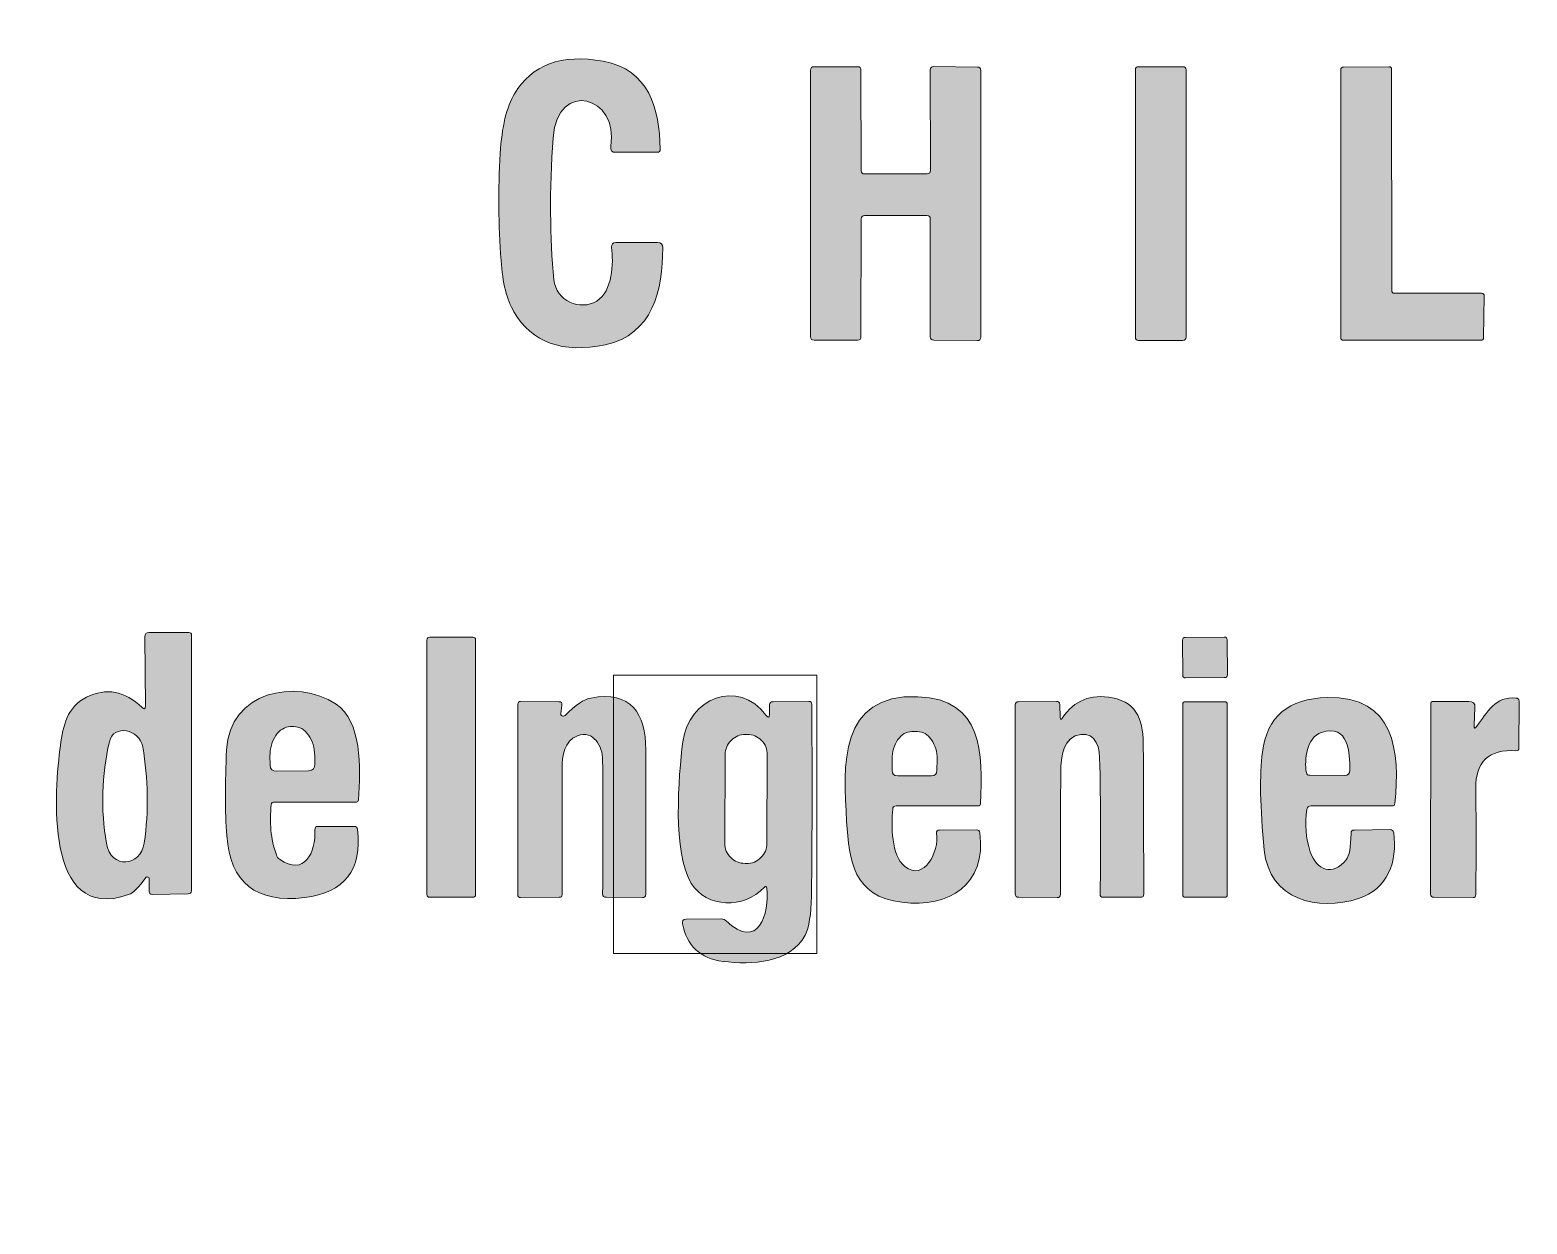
# Model space of a CAD drawing. Header units: millimetres. Extents: x 6 to 133, y 303 to 393.
# Drawn here: x 54.96 to 61.23, y 313.15 to 318.16 of the extents above; entities that cross this region are included whole.
import ezdxf

# ---------------------------------------------------------------- set-up
doc = ezdxf.new("R2010")
doc.units = ezdxf.units.MM
doc.header["$MEASUREMENT"] = 0

# ---------------------------------------------------------------- blocks, each defined once
blk = doc.blocks.new('block 2')
at = {"color": 188, "lineweight": 35, "true_color": 0x161224}
blk.add_open_spline([(21.4184, 393.1407), (21.4184, 393.1407), (6.4183, 303.1407), (6.4183, 303.1407), (6.4183, 303.1407), (118.7994, 303.1407), (118.7994, 303.1407), (118.7994, 303.1407), (133.0232, 388.4831), (133.0232, 388.4831), (133.3864, 390.6622), (131.9143, 392.7231), (129.7352, 393.0863), (129.5179, 393.1225), (129.298, 393.1407), (129.0776, 393.1407), (129.0776, 393.1407), (21.4184, 393.1407), (21.4184, 393.1407)], degree=3, knots=[0, 0, 0, 0, 1, 1, 1, 2, 2, 2, 3, 3, 3, 4, 4, 4, 5, 5, 5, 6, 6, 6, 6], dxfattribs=at)
blk = doc.blocks.new('block 133')
at = {"true_color": 0x161225}
h = blk.add_hatch(color=188, dxfattribs=at)
h.dxf.hatch_style = 2
edge = h.paths.add_edge_path()
edge.add_spline(control_points=[(58.0567, 315.2904), (58.0567, 315.2904), (58.0578, 315.3304), (58.0578, 315.3304), (58.0578, 315.3393), (58.0623, 315.3437), (58.0722, 315.3437), (58.0722, 315.3437), (58.2221, 315.3448), (58.2221, 315.3448), (58.231, 315.3448), (58.2343, 315.3404), (58.2343, 315.3326), (58.2365, 315.064), (58.2365, 314.7965), (58.2332, 314.5279), (58.2321, 314.4513), (58.2232, 314.397), (58.2065, 314.3648), (58.1444, 314.2471), (57.9812, 314.2394), (57.8625, 314.2549), (57.767, 314.2671), (57.7093, 314.3204), (57.6927, 314.4125), (57.6893, 314.4247), (57.6949, 314.4314), (57.7071, 314.4314), (57.7071, 314.4314), (57.8558, 314.4325), (57.8558, 314.4325), (57.8636, 314.4325), (57.8702, 314.4303), (57.8758, 314.4247), (58.009, 314.296), (58.0578, 314.4558), (58.0456, 314.5612), (58.0445, 314.5701), (58.0412, 314.5712), (58.0345, 314.5646), (57.9502, 314.4747), (57.7937, 314.478), (57.7293, 314.5812), (57.6505, 314.7099), (57.6749, 315.0285), (57.6938, 315.1761), (57.7171, 315.357), (57.9257, 315.4447), (58.0434, 315.286), (58.0523, 315.2749), (58.0567, 315.276), (58.0567, 315.2904)], knot_values=[0, 0, 0, 0, 1, 1, 1, 2, 2, 2, 3, 3, 3, 4, 4, 4, 5, 5, 5, 6, 6, 6, 7, 7, 7, 8, 8, 8, 9, 9, 9, 10, 10, 10, 11, 11, 11, 12, 12, 12, 13, 13, 13, 14, 14, 14, 15, 15, 15, 16, 16, 16, 17, 17, 17, 17], degree=3, periodic=1)
edge = h.paths.add_edge_path()
edge.add_spline(control_points=[(58.0478, 315.1206), (58.0478, 315.145), (58.0401, 315.165), (58.0234, 315.1817), (58.0068, 315.1983), (57.9868, 315.2061), (57.9635, 315.2061), (57.9635, 315.2061), (57.9568, 315.2061), (57.9568, 315.2061), (57.9335, 315.2061), (57.9135, 315.1983), (57.8969, 315.1817), (57.8802, 315.165), (57.8714, 315.145), (57.8714, 315.1217), (57.8714, 315.1217), (57.8702, 314.7499), (57.8702, 314.7499), (57.8691, 314.7266), (57.878, 314.7066), (57.8947, 314.69), (57.9113, 314.6733), (57.9313, 314.6656), (57.9546, 314.6656), (57.9546, 314.6656), (57.9613, 314.6656), (57.9613, 314.6656), (57.9846, 314.6644), (58.0045, 314.6733), (58.0212, 314.69), (58.0378, 314.7066), (58.0467, 314.7266), (58.0467, 314.7499), (58.0467, 314.7499), (58.0478, 315.1206), (58.0478, 315.1206)], knot_values=[0, 0, 0, 0, 1, 1, 1, 2, 2, 2, 3, 3, 3, 4, 4, 4, 5, 5, 5, 6, 6, 6, 7, 7, 7, 8, 8, 8, 9, 9, 9, 10, 10, 10, 11, 11, 11, 12, 12, 12, 12], degree=3, periodic=1)
at = {"lineweight": 0}
for points, knots in [([(58.0567, 315.2904), (58.0567, 315.2904), (58.0578, 315.3304), (58.0578, 315.3304), (58.0578, 315.3393), (58.0623, 315.3437), (58.0722, 315.3437), (58.0722, 315.3437), (58.2221, 315.3448), (58.2221, 315.3448), (58.231, 315.3448), (58.2343, 315.3404), (58.2343, 315.3326), (58.2365, 315.064), (58.2365, 314.7965), (58.2332, 314.5279), (58.2321, 314.4513), (58.2232, 314.397), (58.2065, 314.3648), (58.1444, 314.2471), (57.9812, 314.2394), (57.8625, 314.2549), (57.767, 314.2671), (57.7093, 314.3204), (57.6927, 314.4125), (57.6893, 314.4247), (57.6949, 314.4314), (57.7071, 314.4314), (57.7071, 314.4314), (57.8558, 314.4325), (57.8558, 314.4325), (57.8636, 314.4325), (57.8702, 314.4303), (57.8758, 314.4247), (58.009, 314.296), (58.0578, 314.4558), (58.0456, 314.5612), (58.0445, 314.5701), (58.0412, 314.5712), (58.0345, 314.5646), (57.9502, 314.4747), (57.7937, 314.478), (57.7293, 314.5812), (57.6505, 314.7099), (57.6749, 315.0285), (57.6938, 315.1761), (57.7171, 315.357), (57.9257, 315.4447), (58.0434, 315.286), (58.0523, 315.2749), (58.0567, 315.276), (58.0567, 315.2904)], [0, 0, 0, 0, 1, 1, 1, 2, 2, 2, 3, 3, 3, 4, 4, 4, 5, 5, 5, 6, 6, 6, 7, 7, 7, 8, 8, 8, 9, 9, 9, 10, 10, 10, 11, 11, 11, 12, 12, 12, 13, 13, 13, 14, 14, 14, 15, 15, 15, 16, 16, 16, 17, 17, 17, 17]), ([(58.0478, 315.1206), (58.0478, 315.145), (58.0401, 315.165), (58.0234, 315.1817), (58.0068, 315.1983), (57.9868, 315.2061), (57.9635, 315.2061), (57.9635, 315.2061), (57.9568, 315.2061), (57.9568, 315.2061), (57.9335, 315.2061), (57.9135, 315.1983), (57.8969, 315.1817), (57.8802, 315.165), (57.8714, 315.145), (57.8714, 315.1217), (57.8714, 315.1217), (57.8702, 314.7499), (57.8702, 314.7499), (57.8691, 314.7266), (57.878, 314.7066), (57.8947, 314.69), (57.9113, 314.6733), (57.9313, 314.6656), (57.9546, 314.6656), (57.9546, 314.6656), (57.9613, 314.6656), (57.9613, 314.6656), (57.9846, 314.6644), (58.0045, 314.6733), (58.0212, 314.69), (58.0378, 314.7066), (58.0467, 314.7266), (58.0467, 314.7499), (58.0467, 314.7499), (58.0478, 315.1206), (58.0478, 315.1206)], [0, 0, 0, 0, 1, 1, 1, 2, 2, 2, 3, 3, 3, 4, 4, 4, 5, 5, 5, 6, 6, 6, 7, 7, 7, 8, 8, 8, 9, 9, 9, 10, 10, 10, 11, 11, 11, 12, 12, 12, 12])]:
    blk.add_open_spline(points, degree=3, knots=knots, dxfattribs=at)
blk = doc.blocks.new('block 132')
at = {"lineweight": 0}
blk.add_lwpolyline([(57.403, 315.4547), (58.2554, 315.4547), (58.2554, 314.2882), (57.403, 314.2882), (57.403, 315.4547)], dxfattribs=at)
blk.add_blockref('block 133', (0, 0))

msp = doc.modelspace()

# ---------------------------------------------------------------- hatches: boundary and pattern name
at = {"true_color": 0x161225}
h = msp.add_hatch(color=188, dxfattribs=at)
h.dxf.hatch_style = 2
edge = h.paths.add_edge_path()
edge.add_spline(control_points=[(57.3919, 317.6734), (57.4274, 317.882), (57.1666, 317.9564), (57.1499, 317.7089), (57.1344, 317.488), (57.1355, 317.2893), (57.1532, 317.1129), (57.1621, 317.0252), (57.262, 316.9808), (57.3331, 317.0241), (57.3996, 317.0652), (57.403, 317.1828), (57.3952, 317.2494), (57.3941, 317.2627), (57.3996, 317.2694), (57.413, 317.2694), (57.413, 317.2694), (57.5872, 317.2694), (57.5872, 317.2694), (57.6016, 317.2694), (57.6094, 317.2627), (57.6094, 317.2472), (57.6105, 317.0718), (57.5672, 316.882), (57.3686, 316.841), (57.1888, 316.8032), (57.0611, 316.8498), (56.9857, 316.9786), (56.9557, 317.0285), (56.9379, 317.1007), (56.9313, 317.1939), (56.9202, 317.3437), (56.9191, 317.4925), (56.9279, 317.6423), (56.9346, 317.7544), (56.9546, 317.8387), (56.9879, 317.8931), (57.06, 318.0152), (57.1843, 318.0607), (57.3597, 318.0297), (57.5528, 317.9941), (57.5961, 317.8321), (57.5983, 317.6612), (57.5994, 317.6523), (57.595, 317.6478), (57.5861, 317.6478), (57.5861, 317.6478), (57.413, 317.6478), (57.413, 317.6478), (57.3963, 317.6467), (57.3885, 317.6556), (57.3919, 317.6734)], knot_values=[0, 0, 0, 0, 1, 1, 1, 2, 2, 2, 3, 3, 3, 4, 4, 4, 5, 5, 5, 6, 6, 6, 7, 7, 7, 8, 8, 8, 9, 9, 9, 10, 10, 10, 11, 11, 11, 12, 12, 12, 13, 13, 13, 14, 14, 14, 15, 15, 15, 16, 16, 16, 17, 17, 17, 17], degree=3, periodic=1)
h = msp.add_hatch(color=188, dxfattribs=at)
h.dxf.hatch_style = 2
edge = h.paths.add_edge_path()
edge.add_spline(control_points=[(58.4418, 317.3682), (58.4418, 317.3682), (58.4407, 316.8742), (58.4407, 316.8742), (58.4407, 316.8643), (58.4363, 316.8598), (58.4263, 316.8598), (58.4263, 316.8598), (58.2443, 316.8598), (58.2443, 316.8598), (58.2343, 316.8598), (58.2299, 316.8643), (58.2299, 316.8742), (58.2299, 316.8742), (58.2299, 317.9919), (58.2299, 317.9919), (58.2299, 318.0019), (58.2343, 318.0063), (58.2443, 318.0063), (58.2443, 318.0063), (58.4263, 318.0063), (58.4263, 318.0063), (58.4363, 318.0063), (58.4407, 318.0019), (58.4407, 317.9919), (58.4407, 317.9919), (58.4418, 317.5713), (58.4418, 317.5713), (58.4418, 317.5613), (58.4474, 317.5568), (58.4574, 317.5568), (58.4574, 317.5568), (58.7182, 317.5579), (58.7182, 317.5579), (58.7282, 317.5579), (58.7326, 317.5624), (58.7326, 317.5724), (58.7326, 317.5724), (58.7315, 317.9919), (58.7315, 317.9919), (58.7315, 318.0019), (58.736, 318.0075), (58.746, 318.0075), (58.746, 318.0075), (58.9291, 318.0052), (58.9291, 318.0052), (58.9391, 318.0052), (58.9435, 318.0008), (58.9435, 317.9908), (58.9435, 317.9908), (58.9435, 316.8731), (58.9435, 316.8731), (58.9435, 316.8631), (58.938, 316.8576), (58.9291, 316.8587), (58.9291, 316.8587), (58.746, 316.8598), (58.746, 316.8598), (58.736, 316.8598), (58.7315, 316.8654), (58.7315, 316.8742), (58.7315, 316.8742), (58.7315, 317.3682), (58.7315, 317.3682), (58.7315, 317.377), (58.7271, 317.3826), (58.7171, 317.3826), (58.7171, 317.3826), (58.4563, 317.3826), (58.4563, 317.3826), (58.4463, 317.3826), (58.4418, 317.3781), (58.4418, 317.3682)], knot_values=[0, 0, 0, 0, 1, 1, 1, 2, 2, 2, 3, 3, 3, 4, 4, 4, 5, 5, 5, 6, 6, 6, 7, 7, 7, 8, 8, 8, 9, 9, 9, 10, 10, 10, 11, 11, 11, 12, 12, 12, 13, 13, 13, 14, 14, 14, 15, 15, 15, 16, 16, 16, 17, 17, 17, 18, 18, 18, 19, 19, 19, 20, 20, 20, 21, 21, 21, 22, 22, 22, 23, 23, 23, 24, 24, 24, 24], degree=3, periodic=1)
h = msp.add_hatch(color=188, dxfattribs=at)
h.dxf.hatch_style = 2
edge = h.paths.add_edge_path()
edge.add_spline(control_points=[(59.605, 318.0063), (59.605, 318.0063), (59.7904, 318.0063), (59.7904, 318.0063), (59.7993, 318.0063), (59.8048, 318.0019), (59.8048, 317.993), (59.8048, 317.993), (59.8048, 316.8731), (59.8048, 316.8731), (59.8048, 316.8631), (59.7993, 316.8587), (59.7904, 316.8587), (59.7904, 316.8587), (59.605, 316.8587), (59.605, 316.8587), (59.5961, 316.8587), (59.5917, 316.8631), (59.5917, 316.8731), (59.5917, 316.8731), (59.5917, 317.993), (59.5917, 317.993), (59.5917, 318.0019), (59.5961, 318.0063), (59.605, 318.0063)], knot_values=[0, 0, 0, 0, 1, 1, 1, 2, 2, 2, 3, 3, 3, 4, 4, 4, 5, 5, 5, 6, 6, 6, 7, 7, 7, 8, 8, 8, 8], degree=3, periodic=1)
h = msp.add_hatch(color=188, dxfattribs=at)
h.dxf.hatch_style = 2
edge = h.paths.add_edge_path()
edge.add_spline(control_points=[(60.6783, 317.0563), (60.6783, 317.0563), (61.0435, 317.0563), (61.0435, 317.0563), (61.0512, 317.0563), (61.0546, 317.0529), (61.0546, 317.0441), (61.0546, 317.0441), (61.0523, 316.8709), (61.0523, 316.8709), (61.0523, 316.8631), (61.0479, 316.8598), (61.0401, 316.8598), (61.0401, 316.8598), (60.4641, 316.8598), (60.4641, 316.8598), (60.4563, 316.8598), (60.453, 316.8631), (60.453, 316.8709), (60.453, 316.8709), (60.453, 317.9941), (60.453, 317.9941), (60.453, 318.0019), (60.4574, 318.0052), (60.4652, 318.0052), (60.4652, 318.0052), (60.655, 318.0063), (60.655, 318.0063), (60.6628, 318.0063), (60.6661, 318.003), (60.6661, 317.9952), (60.6661, 317.9952), (60.6672, 317.0685), (60.6672, 317.0685), (60.6672, 317.0607), (60.6705, 317.0563), (60.6783, 317.0563)], knot_values=[0, 0, 0, 0, 1, 1, 1, 2, 2, 2, 3, 3, 3, 4, 4, 4, 5, 5, 5, 6, 6, 6, 7, 7, 7, 8, 8, 8, 9, 9, 9, 10, 10, 10, 11, 11, 11, 12, 12, 12, 12], degree=3, periodic=1)
h = msp.add_hatch(color=188, dxfattribs=at)
h.dxf.hatch_style = 2
edge = h.paths.add_edge_path()
edge.add_spline(control_points=[(55.4396, 315.3248), (55.4396, 315.3248), (55.4373, 315.6167), (55.4373, 315.6167), (55.4373, 315.6278), (55.4429, 315.6334), (55.454, 315.6334), (55.454, 315.6334), (55.6216, 315.6334), (55.6216, 315.6334), (55.6305, 315.6334), (55.6338, 315.6301), (55.6338, 315.6212), (55.6338, 315.6212), (55.6327, 314.5512), (55.6327, 314.5512), (55.6327, 314.5424), (55.6282, 314.5379), (55.6194, 314.5379), (55.6194, 314.5379), (55.4695, 314.5357), (55.4695, 314.5357), (55.4595, 314.5357), (55.454, 314.5412), (55.4551, 314.5512), (55.4551, 314.5512), (55.4562, 314.6034), (55.4562, 314.6034), (55.4562, 314.6067), (55.454, 314.6078), (55.4518, 314.6078), (55.4495, 314.6078), (55.4484, 314.6089), (55.4462, 314.6089), (55.444, 314.6089), (55.4429, 314.6078), (55.4418, 314.6067), (55.4118, 314.5646), (55.3885, 314.5412), (55.3696, 314.5346), (55.0111, 314.4092), (55.0589, 314.9763), (55.0833, 315.1595), (55.0944, 315.2438), (55.111, 315.3215), (55.1932, 315.3626), (55.2753, 315.4036), (55.353, 315.3892), (55.4262, 315.3193), (55.4351, 315.3104), (55.4396, 315.3126), (55.4396, 315.3248)], knot_values=[0, 0, 0, 0, 1, 1, 1, 2, 2, 2, 3, 3, 3, 4, 4, 4, 5, 5, 5, 6, 6, 6, 7, 7, 7, 8, 8, 8, 9, 9, 9, 10, 10, 10, 11, 11, 11, 12, 12, 12, 13, 13, 13, 14, 14, 14, 15, 15, 15, 16, 16, 16, 17, 17, 17, 17], degree=3, periodic=1)
edge = h.paths.add_edge_path()
edge.add_spline(control_points=[(55.2886, 315.1761), (55.2564, 315.034), (55.252, 314.892), (55.2764, 314.7499), (55.2953, 314.64), (55.4207, 314.6511), (55.4351, 314.751), (55.454, 314.8864), (55.4518, 315.0207), (55.4285, 315.155), (55.4162, 315.2283), (55.3053, 315.2516), (55.2886, 315.1761)], knot_values=[0, 0, 0, 0, 1, 1, 1, 2, 2, 2, 3, 3, 3, 4, 4, 4, 4], degree=3, periodic=1)
h = msp.add_hatch(color=188, dxfattribs=at)
h.dxf.hatch_style = 2
edge = h.paths.add_edge_path()
edge.add_spline(control_points=[(56.6327, 315.6145), (56.6327, 315.6145), (56.8125, 315.6145), (56.8125, 315.6145), (56.8203, 315.6145), (56.8247, 315.6101), (56.8247, 315.6023), (56.8247, 315.6023), (56.8247, 314.5357), (56.8247, 314.5357), (56.8247, 314.5268), (56.8203, 314.5235), (56.8125, 314.5235), (56.8125, 314.5235), (56.6327, 314.5235), (56.6327, 314.5235), (56.6249, 314.5235), (56.6205, 314.5268), (56.6205, 314.5357), (56.6205, 314.5357), (56.6205, 315.6023), (56.6205, 315.6023), (56.6205, 315.6101), (56.6249, 315.6145), (56.6327, 315.6145)], knot_values=[0, 0, 0, 0, 1, 1, 1, 2, 2, 2, 3, 3, 3, 4, 4, 4, 5, 5, 5, 6, 6, 6, 7, 7, 7, 8, 8, 8, 8], degree=3, periodic=1)
h = msp.add_hatch(color=188, dxfattribs=at)
h.dxf.hatch_style = 2
edge = h.paths.add_edge_path()
edge.add_spline(control_points=[(59.8004, 315.6134), (59.8004, 315.6134), (59.9646, 315.6145), (59.9646, 315.6145), (59.9724, 315.6145), (59.9757, 315.6112), (59.9768, 315.6034), (59.9768, 315.6034), (59.978, 315.4569), (59.978, 315.4569), (59.978, 315.4491), (59.9735, 315.4447), (59.9657, 315.4447), (59.9657, 315.4447), (59.8026, 315.4436), (59.8026, 315.4436), (59.7948, 315.4436), (59.7904, 315.4469), (59.7904, 315.4547), (59.7904, 315.4547), (59.7893, 315.6023), (59.7893, 315.6023), (59.7893, 315.6101), (59.7937, 315.6134), (59.8004, 315.6134)], knot_values=[0, 0, 0, 0, 1, 1, 1, 2, 2, 2, 3, 3, 3, 4, 4, 4, 5, 5, 5, 6, 6, 6, 7, 7, 7, 8, 8, 8, 8], degree=3, periodic=1)
h = msp.add_hatch(color=188, dxfattribs=at)
h.dxf.hatch_style = 2
edge = h.paths.add_edge_path()
edge.add_spline(control_points=[(55.9679, 314.9119), (55.959, 314.8398), (55.9656, 314.7688), (55.989, 314.7011), (55.9912, 314.6933), (55.9956, 314.6878), (56.0023, 314.6833), (56.1077, 314.6089), (56.1543, 314.7122), (56.151, 314.8065), (56.1499, 314.8154), (56.1543, 314.8209), (56.1643, 314.8209), (56.1643, 314.8209), (56.3153, 314.8209), (56.3153, 314.8209), (56.3241, 314.8209), (56.3286, 314.8165), (56.3297, 314.8087), (56.3497, 314.6378), (56.2753, 314.5424), (56.1077, 314.5224), (55.9046, 314.498), (55.7958, 314.5845), (55.7814, 314.7821), (55.7736, 314.882), (55.7736, 315.0019), (55.7803, 315.1417), (55.7925, 315.3848), (56.0678, 315.4447), (56.2398, 315.3337), (56.3463, 315.2638), (56.343, 315.0673), (56.333, 314.9319), (56.333, 314.9264), (56.3297, 314.923), (56.3253, 314.923), (56.3253, 314.923), (55.9812, 314.923), (55.9812, 314.923), (55.9734, 314.923), (55.969, 314.9197), (55.9679, 314.9119)], knot_values=[0, 0, 0, 0, 1, 1, 1, 2, 2, 2, 3, 3, 3, 4, 4, 4, 5, 5, 5, 6, 6, 6, 7, 7, 7, 8, 8, 8, 9, 9, 9, 10, 10, 10, 11, 11, 11, 12, 12, 12, 13, 13, 13, 14, 14, 14, 14], degree=3, periodic=1)
edge = h.paths.add_edge_path()
edge.add_spline(control_points=[(55.9901, 315.0529), (55.9901, 315.0529), (56.1244, 315.054), (56.1244, 315.054), (56.1421, 315.0551), (56.151, 315.064), (56.151, 315.0818), (56.151, 315.0818), (56.1499, 315.1173), (56.1499, 315.1173), (56.1499, 315.1517), (56.141, 315.1805), (56.1233, 315.2039), (56.1066, 315.2283), (56.0866, 315.2394), (56.0622, 315.2394), (56.0622, 315.2394), (56.0467, 315.2394), (56.0467, 315.2394), (56.0234, 315.2383), (56.0034, 315.2261), (55.9867, 315.2016), (55.9701, 315.1783), (55.9623, 315.1484), (55.9623, 315.1151), (55.9623, 315.1151), (55.9634, 315.0784), (55.9634, 315.0784), (55.9634, 315.0607), (55.9723, 315.0518), (55.9901, 315.0529)], knot_values=[0, 0, 0, 0, 1, 1, 1, 2, 2, 2, 3, 3, 3, 4, 4, 4, 5, 5, 5, 6, 6, 6, 7, 7, 7, 8, 8, 8, 9, 9, 9, 10, 10, 10, 10], degree=3, periodic=1)
h = msp.add_hatch(color=188, dxfattribs=at)
h.dxf.hatch_style = 2
edge = h.paths.add_edge_path()
edge.add_spline(control_points=[(57.1999, 315.286), (57.2443, 315.3304), (57.2809, 315.3548), (57.3075, 315.3592), (57.4773, 315.3903), (57.5373, 315.2949), (57.5384, 315.1417), (57.5395, 314.9397), (57.5395, 314.7377), (57.5384, 314.5368), (57.5384, 314.5268), (57.5339, 314.5224), (57.524, 314.5224), (57.524, 314.5224), (57.373, 314.5235), (57.373, 314.5235), (57.363, 314.5235), (57.3575, 314.5279), (57.3575, 314.5379), (57.3586, 314.7255), (57.3586, 314.9119), (57.3575, 315.0984), (57.3575, 315.1572), (57.3186, 315.2261), (57.252, 315.2005), (57.1954, 315.1794), (57.1877, 315.1173), (57.1877, 315.064), (57.1877, 314.8875), (57.1877, 314.7111), (57.1877, 314.5346), (57.1877, 314.5268), (57.1832, 314.5235), (57.1754, 314.5235), (57.1754, 314.5235), (57.0134, 314.5224), (57.0134, 314.5224), (57.0056, 314.5224), (57.0012, 314.5268), (57.0012, 314.5346), (57.0012, 314.5346), (57.0023, 315.3337), (57.0023, 315.3337), (57.0023, 315.3415), (57.0056, 315.3448), (57.0134, 315.3448), (57.0134, 315.3448), (57.1732, 315.3437), (57.1732, 315.3437), (57.1843, 315.3437), (57.1888, 315.3393), (57.1865, 315.3282), (57.1865, 315.3282), (57.1821, 315.2949), (57.1821, 315.2949), (57.181, 315.2904), (57.1832, 315.286), (57.1877, 315.2838), (57.1921, 315.2815), (57.1954, 315.2827), (57.1999, 315.286)], knot_values=[0, 0, 0, 0, 1, 1, 1, 2, 2, 2, 3, 3, 3, 4, 4, 4, 5, 5, 5, 6, 6, 6, 7, 7, 7, 8, 8, 8, 9, 9, 9, 10, 10, 10, 11, 11, 11, 12, 12, 12, 13, 13, 13, 14, 14, 14, 15, 15, 15, 16, 16, 16, 17, 17, 17, 18, 18, 18, 19, 19, 19, 20, 20, 20, 20], degree=3, periodic=1)
h = msp.add_hatch(color=188, dxfattribs=at)
h.dxf.hatch_style = 2
edge = h.paths.add_edge_path()
edge.add_spline(control_points=[(58.5739, 314.8931), (58.5684, 314.8254), (58.5662, 314.6988), (58.625, 314.6522), (58.706, 314.589), (58.7693, 314.7144), (58.7582, 314.7921), (58.7571, 314.801), (58.7604, 314.8054), (58.7704, 314.8054), (58.7704, 314.8054), (58.9258, 314.8065), (58.9258, 314.8065), (58.9335, 314.8065), (58.938, 314.8021), (58.9391, 314.7943), (58.9679, 314.5757), (58.8114, 314.4791), (58.6128, 314.5024), (58.4085, 314.5268), (58.3908, 314.6755), (58.3808, 314.842), (58.3664, 315.074), (58.3464, 315.377), (58.6794, 315.3648), (58.9535, 315.3537), (58.9524, 315.1284), (58.9424, 314.9153), (58.9413, 314.9097), (58.938, 314.9064), (58.9324, 314.9064), (58.9324, 314.9064), (58.5884, 314.9064), (58.5884, 314.9064), (58.5795, 314.9064), (58.5739, 314.902), (58.5739, 314.8931)], knot_values=[0, 0, 0, 0, 1, 1, 1, 2, 2, 2, 3, 3, 3, 4, 4, 4, 5, 5, 5, 6, 6, 6, 7, 7, 7, 8, 8, 8, 9, 9, 9, 10, 10, 10, 11, 11, 11, 12, 12, 12, 12], degree=3, periodic=1)
edge = h.paths.add_edge_path()
edge.add_spline(control_points=[(58.595, 315.0329), (58.595, 315.0329), (58.7371, 315.0329), (58.7371, 315.0329), (58.7515, 315.0329), (58.7593, 315.0407), (58.7593, 315.0562), (58.7593, 315.0562), (58.7604, 315.1017), (58.7604, 315.1017), (58.7604, 315.1339), (58.7526, 315.1617), (58.736, 315.1839), (58.7204, 315.2072), (58.7016, 315.2183), (58.6783, 315.2183), (58.6783, 315.2183), (58.6538, 315.2183), (58.6538, 315.2183), (58.6305, 315.2183), (58.6117, 315.2072), (58.5961, 315.185), (58.5795, 315.1617), (58.5717, 315.1339), (58.5717, 315.1017), (58.5717, 315.1017), (58.5717, 315.0562), (58.5717, 315.0562), (58.5717, 315.0407), (58.5795, 315.0329), (58.595, 315.0329)], knot_values=[0, 0, 0, 0, 1, 1, 1, 2, 2, 2, 3, 3, 3, 4, 4, 4, 5, 5, 5, 6, 6, 6, 7, 7, 7, 8, 8, 8, 9, 9, 9, 10, 10, 10, 10], degree=3, periodic=1)
h = msp.add_hatch(color=188, dxfattribs=at)
h.dxf.hatch_style = 2
edge = h.paths.add_edge_path()
edge.add_spline(control_points=[(59.2854, 315.276), (59.3353, 315.3492), (59.4052, 315.377), (59.4951, 315.3603), (59.6061, 315.3382), (59.625, 315.2571), (59.625, 315.1506), (59.6261, 314.9464), (59.6261, 314.7421), (59.6272, 314.5379), (59.6272, 314.5279), (59.6228, 314.5235), (59.6128, 314.5235), (59.6128, 314.5235), (59.4563, 314.5235), (59.4563, 314.5235), (59.4474, 314.5235), (59.443, 314.5279), (59.4441, 314.5368), (59.4474, 314.7277), (59.4463, 314.9186), (59.4419, 315.1095), (59.4408, 315.1728), (59.4075, 315.2272), (59.3398, 315.2005), (59.2765, 315.175), (59.2787, 315.0829), (59.2787, 315.024), (59.2776, 314.862), (59.2776, 314.6988), (59.2776, 314.5368), (59.2776, 314.5268), (59.2732, 314.5224), (59.2632, 314.5224), (59.2632, 314.5224), (59.1033, 314.5235), (59.1033, 314.5235), (59.0922, 314.5235), (59.0878, 314.5279), (59.0878, 314.539), (59.0878, 314.539), (59.0878, 315.3293), (59.0878, 315.3293), (59.0878, 315.3393), (59.0922, 315.3437), (59.1022, 315.3437), (59.1022, 315.3437), (59.261, 315.3448), (59.261, 315.3448), (59.2698, 315.3448), (59.2743, 315.3404), (59.2743, 315.3315), (59.2743, 315.3315), (59.2765, 315.2782), (59.2765, 315.2782), (59.2765, 315.2671), (59.2798, 315.266), (59.2854, 315.276)], knot_values=[0, 0, 0, 0, 1, 1, 1, 2, 2, 2, 3, 3, 3, 4, 4, 4, 5, 5, 5, 6, 6, 6, 7, 7, 7, 8, 8, 8, 9, 9, 9, 10, 10, 10, 11, 11, 11, 12, 12, 12, 13, 13, 13, 14, 14, 14, 15, 15, 15, 16, 16, 16, 17, 17, 17, 18, 18, 18, 19, 19, 19, 19], degree=3, periodic=1)
h = msp.add_hatch(color=188, dxfattribs=at)
h.dxf.hatch_style = 2
edge = h.paths.add_edge_path()
edge.add_spline(control_points=[(59.8004, 315.3437), (59.8004, 315.3437), (59.9669, 315.3437), (59.9669, 315.3437), (59.9735, 315.3437), (59.9768, 315.3404), (59.9768, 315.3337), (59.9768, 315.3337), (59.9768, 314.5335), (59.9768, 314.5335), (59.9768, 314.5268), (59.9735, 314.5235), (59.9669, 314.5235), (59.9669, 314.5235), (59.8004, 314.5235), (59.8004, 314.5235), (59.7937, 314.5235), (59.7904, 314.5268), (59.7904, 314.5335), (59.7904, 314.5335), (59.7904, 315.3337), (59.7904, 315.3337), (59.7904, 315.3404), (59.7937, 315.3437), (59.8004, 315.3437)], knot_values=[0, 0, 0, 0, 1, 1, 1, 2, 2, 2, 3, 3, 3, 4, 4, 4, 5, 5, 5, 6, 6, 6, 7, 7, 7, 8, 8, 8, 8], degree=3, periodic=1)
h = msp.add_hatch(color=188, dxfattribs=at)
h.dxf.hatch_style = 2
edge = h.paths.add_edge_path()
edge.add_spline(control_points=[(60.3109, 314.8931), (60.3009, 314.8309), (60.3065, 314.7721), (60.3254, 314.7144), (60.3509, 314.6367), (60.4186, 314.6101), (60.4763, 314.6811), (60.4885, 314.6966), (60.4952, 314.7333), (60.4963, 314.791), (60.4963, 314.801), (60.5007, 314.8054), (60.5107, 314.8054), (60.5107, 314.8054), (60.6605, 314.8076), (60.6605, 314.8076), (60.6694, 314.8076), (60.6739, 314.8032), (60.675, 314.7943), (60.6916, 314.6733), (60.6506, 314.5579), (60.5274, 314.5179), (60.3564, 314.4636), (60.1522, 314.5113), (60.1322, 314.7222), (60.1145, 314.9009), (60.1123, 315.0374), (60.1245, 315.1317), (60.1433, 315.2804), (60.2332, 315.357), (60.3964, 315.3615), (60.6805, 315.3692), (60.7016, 315.1328), (60.6805, 314.9186), (60.6794, 314.9097), (60.675, 314.9064), (60.6672, 314.9064), (60.6672, 314.9064), (60.3276, 314.9064), (60.3276, 314.9064), (60.3187, 314.9064), (60.3131, 314.902), (60.3109, 314.8931)], knot_values=[0, 0, 0, 0, 1, 1, 1, 2, 2, 2, 3, 3, 3, 4, 4, 4, 5, 5, 5, 6, 6, 6, 7, 7, 7, 8, 8, 8, 9, 9, 9, 10, 10, 10, 11, 11, 11, 12, 12, 12, 13, 13, 13, 14, 14, 14, 14], degree=3, periodic=1)
edge = h.paths.add_edge_path()
edge.add_spline(control_points=[(60.4918, 315.0573), (60.4907, 315.1262), (60.4863, 315.2538), (60.372, 315.215), (60.3087, 315.1928), (60.2998, 315.1029), (60.3087, 315.0462), (60.3109, 315.0385), (60.3154, 315.0351), (60.3231, 315.0351), (60.3231, 315.0351), (60.4685, 315.034), (60.4685, 315.034), (60.4841, 315.034), (60.4918, 315.0418), (60.4918, 315.0573)], knot_values=[0, 0, 0, 0, 1, 1, 1, 2, 2, 2, 3, 3, 3, 4, 4, 4, 5, 5, 5, 5], degree=3, periodic=1)
h = msp.add_hatch(color=188, dxfattribs=at)
h.dxf.hatch_style = 2
edge = h.paths.add_edge_path()
edge.add_spline(control_points=[(61.0235, 315.2405), (61.0657, 315.2971), (61.1012, 315.3681), (61.1877, 315.3592), (61.1966, 315.3592), (61.2011, 315.3537), (61.2011, 315.3459), (61.2011, 315.3459), (61.2, 315.1495), (61.2, 315.1495), (61.2, 315.1417), (61.1955, 315.1373), (61.1877, 315.1384), (61.0745, 315.145), (61.0179, 315.0918), (61.019, 314.9797), (61.0213, 314.8309), (61.0213, 314.6822), (61.019, 314.5346), (61.019, 314.5268), (61.0157, 314.5224), (61.0079, 314.5224), (61.0079, 314.5224), (60.8437, 314.5235), (60.8437, 314.5235), (60.8348, 314.5235), (60.8292, 314.5279), (60.8292, 314.5368), (60.8292, 314.5368), (60.8304, 315.3337), (60.8304, 315.3337), (60.8304, 315.3415), (60.8337, 315.3448), (60.8403, 315.3448), (60.8403, 315.3448), (60.9902, 315.3448), (60.9902, 315.3448), (61.0079, 315.3448), (61.0168, 315.337), (61.0157, 315.3193), (61.0157, 315.3193), (61.0124, 315.2449), (61.0124, 315.2449), (61.0124, 315.2305), (61.0157, 315.2294), (61.0235, 315.2405)], knot_values=[0, 0, 0, 0, 1, 1, 1, 2, 2, 2, 3, 3, 3, 4, 4, 4, 5, 5, 5, 6, 6, 6, 7, 7, 7, 8, 8, 8, 9, 9, 9, 10, 10, 10, 11, 11, 11, 12, 12, 12, 13, 13, 13, 14, 14, 14, 15, 15, 15, 15], degree=3, periodic=1)

# ---------------------------------------------------------------- linework, layer by layer
at = {"lineweight": 0}
for points, knots in [([(57.3919, 317.6734), (57.4274, 317.882), (57.1666, 317.9564), (57.1499, 317.7089), (57.1344, 317.488), (57.1355, 317.2893), (57.1532, 317.1129), (57.1621, 317.0252), (57.262, 316.9808), (57.3331, 317.0241), (57.3996, 317.0652), (57.403, 317.1828), (57.3952, 317.2494), (57.3941, 317.2627), (57.3996, 317.2694), (57.413, 317.2694), (57.413, 317.2694), (57.5872, 317.2694), (57.5872, 317.2694), (57.6016, 317.2694), (57.6094, 317.2627), (57.6094, 317.2472), (57.6105, 317.0718), (57.5672, 316.882), (57.3686, 316.841), (57.1888, 316.8032), (57.0611, 316.8498), (56.9857, 316.9786), (56.9557, 317.0285), (56.9379, 317.1007), (56.9313, 317.1939), (56.9202, 317.3437), (56.9191, 317.4925), (56.9279, 317.6423), (56.9346, 317.7544), (56.9546, 317.8387), (56.9879, 317.8931), (57.06, 318.0152), (57.1843, 318.0607), (57.3597, 318.0297), (57.5528, 317.9941), (57.5961, 317.8321), (57.5983, 317.6612), (57.5994, 317.6523), (57.595, 317.6478), (57.5861, 317.6478), (57.5861, 317.6478), (57.413, 317.6478), (57.413, 317.6478), (57.3963, 317.6467), (57.3885, 317.6556), (57.3919, 317.6734)], [0, 0, 0, 0, 1, 1, 1, 2, 2, 2, 3, 3, 3, 4, 4, 4, 5, 5, 5, 6, 6, 6, 7, 7, 7, 8, 8, 8, 9, 9, 9, 10, 10, 10, 11, 11, 11, 12, 12, 12, 13, 13, 13, 14, 14, 14, 15, 15, 15, 16, 16, 16, 17, 17, 17, 17]), ([(58.4418, 317.3682), (58.4418, 317.3682), (58.4407, 316.8742), (58.4407, 316.8742), (58.4407, 316.8643), (58.4363, 316.8598), (58.4263, 316.8598), (58.4263, 316.8598), (58.2443, 316.8598), (58.2443, 316.8598), (58.2343, 316.8598), (58.2299, 316.8643), (58.2299, 316.8742), (58.2299, 316.8742), (58.2299, 317.9919), (58.2299, 317.9919), (58.2299, 318.0019), (58.2343, 318.0063), (58.2443, 318.0063), (58.2443, 318.0063), (58.4263, 318.0063), (58.4263, 318.0063), (58.4363, 318.0063), (58.4407, 318.0019), (58.4407, 317.9919), (58.4407, 317.9919), (58.4418, 317.5713), (58.4418, 317.5713), (58.4418, 317.5613), (58.4474, 317.5568), (58.4574, 317.5568), (58.4574, 317.5568), (58.7182, 317.5579), (58.7182, 317.5579), (58.7282, 317.5579), (58.7326, 317.5624), (58.7326, 317.5724), (58.7326, 317.5724), (58.7315, 317.9919), (58.7315, 317.9919), (58.7315, 318.0019), (58.736, 318.0075), (58.746, 318.0075), (58.746, 318.0075), (58.9291, 318.0052), (58.9291, 318.0052), (58.9391, 318.0052), (58.9435, 318.0008), (58.9435, 317.9908), (58.9435, 317.9908), (58.9435, 316.8731), (58.9435, 316.8731), (58.9435, 316.8631), (58.938, 316.8576), (58.9291, 316.8587), (58.9291, 316.8587), (58.746, 316.8598), (58.746, 316.8598), (58.736, 316.8598), (58.7315, 316.8654), (58.7315, 316.8742), (58.7315, 316.8742), (58.7315, 317.3682), (58.7315, 317.3682), (58.7315, 317.377), (58.7271, 317.3826), (58.7171, 317.3826), (58.7171, 317.3826), (58.4563, 317.3826), (58.4563, 317.3826), (58.4463, 317.3826), (58.4418, 317.3781), (58.4418, 317.3682)], [0, 0, 0, 0, 1, 1, 1, 2, 2, 2, 3, 3, 3, 4, 4, 4, 5, 5, 5, 6, 6, 6, 7, 7, 7, 8, 8, 8, 9, 9, 9, 10, 10, 10, 11, 11, 11, 12, 12, 12, 13, 13, 13, 14, 14, 14, 15, 15, 15, 16, 16, 16, 17, 17, 17, 18, 18, 18, 19, 19, 19, 20, 20, 20, 21, 21, 21, 22, 22, 22, 23, 23, 23, 24, 24, 24, 24]), ([(59.605, 318.0063), (59.605, 318.0063), (59.7904, 318.0063), (59.7904, 318.0063), (59.7993, 318.0063), (59.8048, 318.0019), (59.8048, 317.993), (59.8048, 317.993), (59.8048, 316.8731), (59.8048, 316.8731), (59.8048, 316.8631), (59.7993, 316.8587), (59.7904, 316.8587), (59.7904, 316.8587), (59.605, 316.8587), (59.605, 316.8587), (59.5961, 316.8587), (59.5917, 316.8631), (59.5917, 316.8731), (59.5917, 316.8731), (59.5917, 317.993), (59.5917, 317.993), (59.5917, 318.0019), (59.5961, 318.0063), (59.605, 318.0063)], [0, 0, 0, 0, 1, 1, 1, 2, 2, 2, 3, 3, 3, 4, 4, 4, 5, 5, 5, 6, 6, 6, 7, 7, 7, 8, 8, 8, 8]), ([(60.6783, 317.0563), (60.6783, 317.0563), (61.0435, 317.0563), (61.0435, 317.0563), (61.0512, 317.0563), (61.0546, 317.0529), (61.0546, 317.0441), (61.0546, 317.0441), (61.0523, 316.8709), (61.0523, 316.8709), (61.0523, 316.8631), (61.0479, 316.8598), (61.0401, 316.8598), (61.0401, 316.8598), (60.4641, 316.8598), (60.4641, 316.8598), (60.4563, 316.8598), (60.453, 316.8631), (60.453, 316.8709), (60.453, 316.8709), (60.453, 317.9941), (60.453, 317.9941), (60.453, 318.0019), (60.4574, 318.0052), (60.4652, 318.0052), (60.4652, 318.0052), (60.655, 318.0063), (60.655, 318.0063), (60.6628, 318.0063), (60.6661, 318.003), (60.6661, 317.9952), (60.6661, 317.9952), (60.6672, 317.0685), (60.6672, 317.0685), (60.6672, 317.0607), (60.6705, 317.0563), (60.6783, 317.0563)], [0, 0, 0, 0, 1, 1, 1, 2, 2, 2, 3, 3, 3, 4, 4, 4, 5, 5, 5, 6, 6, 6, 7, 7, 7, 8, 8, 8, 9, 9, 9, 10, 10, 10, 11, 11, 11, 12, 12, 12, 12]), ([(55.4396, 315.3248), (55.4396, 315.3248), (55.4373, 315.6167), (55.4373, 315.6167), (55.4373, 315.6278), (55.4429, 315.6334), (55.454, 315.6334), (55.454, 315.6334), (55.6216, 315.6334), (55.6216, 315.6334), (55.6305, 315.6334), (55.6338, 315.6301), (55.6338, 315.6212), (55.6338, 315.6212), (55.6327, 314.5512), (55.6327, 314.5512), (55.6327, 314.5424), (55.6282, 314.5379), (55.6194, 314.5379), (55.6194, 314.5379), (55.4695, 314.5357), (55.4695, 314.5357), (55.4595, 314.5357), (55.454, 314.5412), (55.4551, 314.5512), (55.4551, 314.5512), (55.4562, 314.6034), (55.4562, 314.6034), (55.4562, 314.6067), (55.454, 314.6078), (55.4518, 314.6078), (55.4495, 314.6078), (55.4484, 314.6089), (55.4462, 314.6089), (55.444, 314.6089), (55.4429, 314.6078), (55.4418, 314.6067), (55.4118, 314.5646), (55.3885, 314.5412), (55.3696, 314.5346), (55.0111, 314.4092), (55.0589, 314.9763), (55.0833, 315.1595), (55.0944, 315.2438), (55.111, 315.3215), (55.1932, 315.3626), (55.2753, 315.4036), (55.353, 315.3892), (55.4262, 315.3193), (55.4351, 315.3104), (55.4396, 315.3126), (55.4396, 315.3248)], [0, 0, 0, 0, 1, 1, 1, 2, 2, 2, 3, 3, 3, 4, 4, 4, 5, 5, 5, 6, 6, 6, 7, 7, 7, 8, 8, 8, 9, 9, 9, 10, 10, 10, 11, 11, 11, 12, 12, 12, 13, 13, 13, 14, 14, 14, 15, 15, 15, 16, 16, 16, 17, 17, 17, 17]), ([(56.6327, 315.6145), (56.6327, 315.6145), (56.8125, 315.6145), (56.8125, 315.6145), (56.8203, 315.6145), (56.8247, 315.6101), (56.8247, 315.6023), (56.8247, 315.6023), (56.8247, 314.5357), (56.8247, 314.5357), (56.8247, 314.5268), (56.8203, 314.5235), (56.8125, 314.5235), (56.8125, 314.5235), (56.6327, 314.5235), (56.6327, 314.5235), (56.6249, 314.5235), (56.6205, 314.5268), (56.6205, 314.5357), (56.6205, 314.5357), (56.6205, 315.6023), (56.6205, 315.6023), (56.6205, 315.6101), (56.6249, 315.6145), (56.6327, 315.6145)], [0, 0, 0, 0, 1, 1, 1, 2, 2, 2, 3, 3, 3, 4, 4, 4, 5, 5, 5, 6, 6, 6, 7, 7, 7, 8, 8, 8, 8]), ([(59.8004, 315.6134), (59.8004, 315.6134), (59.9646, 315.6145), (59.9646, 315.6145), (59.9724, 315.6145), (59.9757, 315.6112), (59.9768, 315.6034), (59.9768, 315.6034), (59.978, 315.4569), (59.978, 315.4569), (59.978, 315.4491), (59.9735, 315.4447), (59.9657, 315.4447), (59.9657, 315.4447), (59.8026, 315.4436), (59.8026, 315.4436), (59.7948, 315.4436), (59.7904, 315.4469), (59.7904, 315.4547), (59.7904, 315.4547), (59.7893, 315.6023), (59.7893, 315.6023), (59.7893, 315.6101), (59.7937, 315.6134), (59.8004, 315.6134)], [0, 0, 0, 0, 1, 1, 1, 2, 2, 2, 3, 3, 3, 4, 4, 4, 5, 5, 5, 6, 6, 6, 7, 7, 7, 8, 8, 8, 8]), ([(55.9679, 314.9119), (55.959, 314.8398), (55.9656, 314.7688), (55.989, 314.7011), (55.9912, 314.6933), (55.9956, 314.6878), (56.0023, 314.6833), (56.1077, 314.6089), (56.1543, 314.7122), (56.151, 314.8065), (56.1499, 314.8154), (56.1543, 314.8209), (56.1643, 314.8209), (56.1643, 314.8209), (56.3153, 314.8209), (56.3153, 314.8209), (56.3241, 314.8209), (56.3286, 314.8165), (56.3297, 314.8087), (56.3497, 314.6378), (56.2753, 314.5424), (56.1077, 314.5224), (55.9046, 314.498), (55.7958, 314.5845), (55.7814, 314.7821), (55.7736, 314.882), (55.7736, 315.0019), (55.7803, 315.1417), (55.7925, 315.3848), (56.0678, 315.4447), (56.2398, 315.3337), (56.3463, 315.2638), (56.343, 315.0673), (56.333, 314.9319), (56.333, 314.9264), (56.3297, 314.923), (56.3253, 314.923), (56.3253, 314.923), (55.9812, 314.923), (55.9812, 314.923), (55.9734, 314.923), (55.969, 314.9197), (55.9679, 314.9119)], [0, 0, 0, 0, 1, 1, 1, 2, 2, 2, 3, 3, 3, 4, 4, 4, 5, 5, 5, 6, 6, 6, 7, 7, 7, 8, 8, 8, 9, 9, 9, 10, 10, 10, 11, 11, 11, 12, 12, 12, 13, 13, 13, 14, 14, 14, 14]), ([(57.1999, 315.286), (57.2443, 315.3304), (57.2809, 315.3548), (57.3075, 315.3592), (57.4773, 315.3903), (57.5373, 315.2949), (57.5384, 315.1417), (57.5395, 314.9397), (57.5395, 314.7377), (57.5384, 314.5368), (57.5384, 314.5268), (57.5339, 314.5224), (57.524, 314.5224), (57.524, 314.5224), (57.373, 314.5235), (57.373, 314.5235), (57.363, 314.5235), (57.3575, 314.5279), (57.3575, 314.5379), (57.3586, 314.7255), (57.3586, 314.9119), (57.3575, 315.0984), (57.3575, 315.1572), (57.3186, 315.2261), (57.252, 315.2005), (57.1954, 315.1794), (57.1877, 315.1173), (57.1877, 315.064), (57.1877, 314.8875), (57.1877, 314.7111), (57.1877, 314.5346), (57.1877, 314.5268), (57.1832, 314.5235), (57.1754, 314.5235), (57.1754, 314.5235), (57.0134, 314.5224), (57.0134, 314.5224), (57.0056, 314.5224), (57.0012, 314.5268), (57.0012, 314.5346), (57.0012, 314.5346), (57.0023, 315.3337), (57.0023, 315.3337), (57.0023, 315.3415), (57.0056, 315.3448), (57.0134, 315.3448), (57.0134, 315.3448), (57.1732, 315.3437), (57.1732, 315.3437), (57.1843, 315.3437), (57.1888, 315.3393), (57.1865, 315.3282), (57.1865, 315.3282), (57.1821, 315.2949), (57.1821, 315.2949), (57.181, 315.2904), (57.1832, 315.286), (57.1877, 315.2838), (57.1921, 315.2815), (57.1954, 315.2827), (57.1999, 315.286)], [0, 0, 0, 0, 1, 1, 1, 2, 2, 2, 3, 3, 3, 4, 4, 4, 5, 5, 5, 6, 6, 6, 7, 7, 7, 8, 8, 8, 9, 9, 9, 10, 10, 10, 11, 11, 11, 12, 12, 12, 13, 13, 13, 14, 14, 14, 15, 15, 15, 16, 16, 16, 17, 17, 17, 18, 18, 18, 19, 19, 19, 20, 20, 20, 20]), ([(58.5739, 314.8931), (58.5684, 314.8254), (58.5662, 314.6988), (58.625, 314.6522), (58.706, 314.589), (58.7693, 314.7144), (58.7582, 314.7921), (58.7571, 314.801), (58.7604, 314.8054), (58.7704, 314.8054), (58.7704, 314.8054), (58.9258, 314.8065), (58.9258, 314.8065), (58.9335, 314.8065), (58.938, 314.8021), (58.9391, 314.7943), (58.9679, 314.5757), (58.8114, 314.4791), (58.6128, 314.5024), (58.4085, 314.5268), (58.3908, 314.6755), (58.3808, 314.842), (58.3664, 315.074), (58.3464, 315.377), (58.6794, 315.3648), (58.9535, 315.3537), (58.9524, 315.1284), (58.9424, 314.9153), (58.9413, 314.9097), (58.938, 314.9064), (58.9324, 314.9064), (58.9324, 314.9064), (58.5884, 314.9064), (58.5884, 314.9064), (58.5795, 314.9064), (58.5739, 314.902), (58.5739, 314.8931)], [0, 0, 0, 0, 1, 1, 1, 2, 2, 2, 3, 3, 3, 4, 4, 4, 5, 5, 5, 6, 6, 6, 7, 7, 7, 8, 8, 8, 9, 9, 9, 10, 10, 10, 11, 11, 11, 12, 12, 12, 12]), ([(59.2854, 315.276), (59.3353, 315.3492), (59.4052, 315.377), (59.4951, 315.3603), (59.6061, 315.3382), (59.625, 315.2571), (59.625, 315.1506), (59.6261, 314.9464), (59.6261, 314.7421), (59.6272, 314.5379), (59.6272, 314.5279), (59.6228, 314.5235), (59.6128, 314.5235), (59.6128, 314.5235), (59.4563, 314.5235), (59.4563, 314.5235), (59.4474, 314.5235), (59.443, 314.5279), (59.4441, 314.5368), (59.4474, 314.7277), (59.4463, 314.9186), (59.4419, 315.1095), (59.4408, 315.1728), (59.4075, 315.2272), (59.3398, 315.2005), (59.2765, 315.175), (59.2787, 315.0829), (59.2787, 315.024), (59.2776, 314.862), (59.2776, 314.6988), (59.2776, 314.5368), (59.2776, 314.5268), (59.2732, 314.5224), (59.2632, 314.5224), (59.2632, 314.5224), (59.1033, 314.5235), (59.1033, 314.5235), (59.0922, 314.5235), (59.0878, 314.5279), (59.0878, 314.539), (59.0878, 314.539), (59.0878, 315.3293), (59.0878, 315.3293), (59.0878, 315.3393), (59.0922, 315.3437), (59.1022, 315.3437), (59.1022, 315.3437), (59.261, 315.3448), (59.261, 315.3448), (59.2698, 315.3448), (59.2743, 315.3404), (59.2743, 315.3315), (59.2743, 315.3315), (59.2765, 315.2782), (59.2765, 315.2782), (59.2765, 315.2671), (59.2798, 315.266), (59.2854, 315.276)], [0, 0, 0, 0, 1, 1, 1, 2, 2, 2, 3, 3, 3, 4, 4, 4, 5, 5, 5, 6, 6, 6, 7, 7, 7, 8, 8, 8, 9, 9, 9, 10, 10, 10, 11, 11, 11, 12, 12, 12, 13, 13, 13, 14, 14, 14, 15, 15, 15, 16, 16, 16, 17, 17, 17, 18, 18, 18, 19, 19, 19, 19]), ([(59.8004, 315.3437), (59.8004, 315.3437), (59.9669, 315.3437), (59.9669, 315.3437), (59.9735, 315.3437), (59.9768, 315.3404), (59.9768, 315.3337), (59.9768, 315.3337), (59.9768, 314.5335), (59.9768, 314.5335), (59.9768, 314.5268), (59.9735, 314.5235), (59.9669, 314.5235), (59.9669, 314.5235), (59.8004, 314.5235), (59.8004, 314.5235), (59.7937, 314.5235), (59.7904, 314.5268), (59.7904, 314.5335), (59.7904, 314.5335), (59.7904, 315.3337), (59.7904, 315.3337), (59.7904, 315.3404), (59.7937, 315.3437), (59.8004, 315.3437)], [0, 0, 0, 0, 1, 1, 1, 2, 2, 2, 3, 3, 3, 4, 4, 4, 5, 5, 5, 6, 6, 6, 7, 7, 7, 8, 8, 8, 8]), ([(60.3109, 314.8931), (60.3009, 314.8309), (60.3065, 314.7721), (60.3254, 314.7144), (60.3509, 314.6367), (60.4186, 314.6101), (60.4763, 314.6811), (60.4885, 314.6966), (60.4952, 314.7333), (60.4963, 314.791), (60.4963, 314.801), (60.5007, 314.8054), (60.5107, 314.8054), (60.5107, 314.8054), (60.6605, 314.8076), (60.6605, 314.8076), (60.6694, 314.8076), (60.6739, 314.8032), (60.675, 314.7943), (60.6916, 314.6733), (60.6506, 314.5579), (60.5274, 314.5179), (60.3564, 314.4636), (60.1522, 314.5113), (60.1322, 314.7222), (60.1145, 314.9009), (60.1123, 315.0374), (60.1245, 315.1317), (60.1433, 315.2804), (60.2332, 315.357), (60.3964, 315.3615), (60.6805, 315.3692), (60.7016, 315.1328), (60.6805, 314.9186), (60.6794, 314.9097), (60.675, 314.9064), (60.6672, 314.9064), (60.6672, 314.9064), (60.3276, 314.9064), (60.3276, 314.9064), (60.3187, 314.9064), (60.3131, 314.902), (60.3109, 314.8931)], [0, 0, 0, 0, 1, 1, 1, 2, 2, 2, 3, 3, 3, 4, 4, 4, 5, 5, 5, 6, 6, 6, 7, 7, 7, 8, 8, 8, 9, 9, 9, 10, 10, 10, 11, 11, 11, 12, 12, 12, 13, 13, 13, 14, 14, 14, 14]), ([(61.0235, 315.2405), (61.0657, 315.2971), (61.1012, 315.3681), (61.1877, 315.3592), (61.1966, 315.3592), (61.2011, 315.3537), (61.2011, 315.3459), (61.2011, 315.3459), (61.2, 315.1495), (61.2, 315.1495), (61.2, 315.1417), (61.1955, 315.1373), (61.1877, 315.1384), (61.0745, 315.145), (61.0179, 315.0918), (61.019, 314.9797), (61.0213, 314.8309), (61.0213, 314.6822), (61.019, 314.5346), (61.019, 314.5268), (61.0157, 314.5224), (61.0079, 314.5224), (61.0079, 314.5224), (60.8437, 314.5235), (60.8437, 314.5235), (60.8348, 314.5235), (60.8292, 314.5279), (60.8292, 314.5368), (60.8292, 314.5368), (60.8304, 315.3337), (60.8304, 315.3337), (60.8304, 315.3415), (60.8337, 315.3448), (60.8403, 315.3448), (60.8403, 315.3448), (60.9902, 315.3448), (60.9902, 315.3448), (61.0079, 315.3448), (61.0168, 315.337), (61.0157, 315.3193), (61.0157, 315.3193), (61.0124, 315.2449), (61.0124, 315.2449), (61.0124, 315.2305), (61.0157, 315.2294), (61.0235, 315.2405)], [0, 0, 0, 0, 1, 1, 1, 2, 2, 2, 3, 3, 3, 4, 4, 4, 5, 5, 5, 6, 6, 6, 7, 7, 7, 8, 8, 8, 9, 9, 9, 10, 10, 10, 11, 11, 11, 12, 12, 12, 13, 13, 13, 14, 14, 14, 15, 15, 15, 15]), ([(55.2886, 315.1761), (55.2564, 315.034), (55.252, 314.892), (55.2764, 314.7499), (55.2953, 314.64), (55.4207, 314.6511), (55.4351, 314.751), (55.454, 314.8864), (55.4518, 315.0207), (55.4285, 315.155), (55.4162, 315.2283), (55.3053, 315.2516), (55.2886, 315.1761)], [0, 0, 0, 0, 1, 1, 1, 2, 2, 2, 3, 3, 3, 4, 4, 4, 4]), ([(55.9901, 315.0529), (55.9901, 315.0529), (56.1244, 315.054), (56.1244, 315.054), (56.1421, 315.0551), (56.151, 315.064), (56.151, 315.0818), (56.151, 315.0818), (56.1499, 315.1173), (56.1499, 315.1173), (56.1499, 315.1517), (56.141, 315.1805), (56.1233, 315.2039), (56.1066, 315.2283), (56.0866, 315.2394), (56.0622, 315.2394), (56.0622, 315.2394), (56.0467, 315.2394), (56.0467, 315.2394), (56.0234, 315.2383), (56.0034, 315.2261), (55.9867, 315.2016), (55.9701, 315.1783), (55.9623, 315.1484), (55.9623, 315.1151), (55.9623, 315.1151), (55.9634, 315.0784), (55.9634, 315.0784), (55.9634, 315.0607), (55.9723, 315.0518), (55.9901, 315.0529)], [0, 0, 0, 0, 1, 1, 1, 2, 2, 2, 3, 3, 3, 4, 4, 4, 5, 5, 5, 6, 6, 6, 7, 7, 7, 8, 8, 8, 9, 9, 9, 10, 10, 10, 10]), ([(58.595, 315.0329), (58.595, 315.0329), (58.7371, 315.0329), (58.7371, 315.0329), (58.7515, 315.0329), (58.7593, 315.0407), (58.7593, 315.0562), (58.7593, 315.0562), (58.7604, 315.1017), (58.7604, 315.1017), (58.7604, 315.1339), (58.7526, 315.1617), (58.736, 315.1839), (58.7204, 315.2072), (58.7016, 315.2183), (58.6783, 315.2183), (58.6783, 315.2183), (58.6538, 315.2183), (58.6538, 315.2183), (58.6305, 315.2183), (58.6117, 315.2072), (58.5961, 315.185), (58.5795, 315.1617), (58.5717, 315.1339), (58.5717, 315.1017), (58.5717, 315.1017), (58.5717, 315.0562), (58.5717, 315.0562), (58.5717, 315.0407), (58.5795, 315.0329), (58.595, 315.0329)], [0, 0, 0, 0, 1, 1, 1, 2, 2, 2, 3, 3, 3, 4, 4, 4, 5, 5, 5, 6, 6, 6, 7, 7, 7, 8, 8, 8, 9, 9, 9, 10, 10, 10, 10]), ([(60.4918, 315.0573), (60.4907, 315.1262), (60.4863, 315.2538), (60.372, 315.215), (60.3087, 315.1928), (60.2998, 315.1029), (60.3087, 315.0462), (60.3109, 315.0385), (60.3154, 315.0351), (60.3231, 315.0351), (60.3231, 315.0351), (60.4685, 315.034), (60.4685, 315.034), (60.4841, 315.034), (60.4918, 315.0418), (60.4918, 315.0573)], [0, 0, 0, 0, 1, 1, 1, 2, 2, 2, 3, 3, 3, 4, 4, 4, 5, 5, 5, 5])]:
    msp.add_open_spline(points, degree=3, knots=knots, dxfattribs=at)

# ---------------------------------------------------------------- block references
for name in ['block 2', 'block 132']:
    msp.add_blockref(name, (0, 0))

doc.saveas('drawing.dxf')
